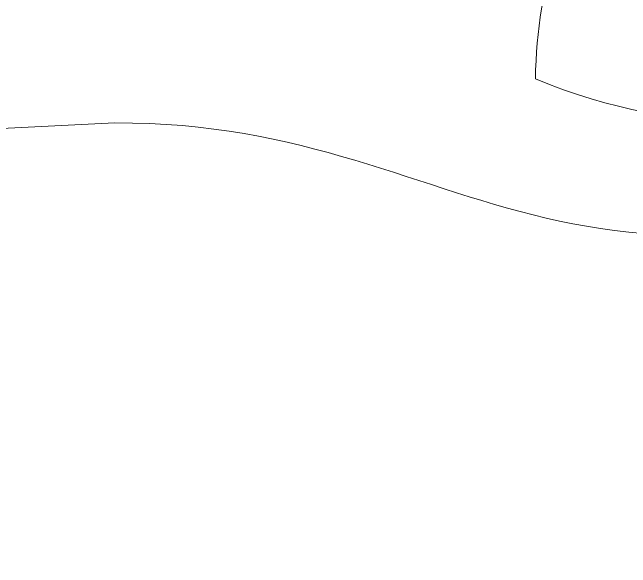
# Model space of a CAD drawing. Header units: millimetres. Extents: x -431 to 186, y -15 to 284.
# Drawn here: x -262.35 to -240.82, y 63.53 to 82.85 of the extents above; entities that cross this region are included whole.
import ezdxf

# ---------------------------------------------------------------- set-up
doc = ezdxf.new("R2010")
doc.units = ezdxf.units.MM
doc.header["$MEASUREMENT"] = 0
doc.layers.add('Capa 1', color=7, linetype='Continuous')

msp = doc.modelspace()

# ---------------------------------------------------------------- linework, layer by layer
at = {"layer": 'Capa 1', "color": 240, "lineweight": 9}
msp.add_open_spline([(-271.2922, -11.7711), (-271.6162, -8.8456), (-271.9252, -5.5861), (-272.8984, -2.2859), (-272.8984, -2.2859), (-275.1204, 5.2491), (-278.012, 22.7859), (-278.9334, 30.7731), (-278.9334, 30.7731), (-281.6528, 54.3503), (-284.871, 62.8852), (-273.7744, 76.9876), (-273.7744, 76.9876), (-273.7744, 76.9876), (-265.7502, 78.6544), (-265.7502, 78.6544), (-265.7502, 78.6544), (-265.7502, 78.6544), (-258.7776, 79.0018), (-258.7776, 79.0018), (-258.7776, 79.0018), (-245.6352, 79.0612), (-242.9404, 69.4634), (-221.8552, 80.131), (-221.8552, 80.131), (-215.2872, 83.4538), (-216.1568, 81.2884), (-210.207, 79.116), (-210.207, 79.116), (-212.5604, 74.8454), (-214.2292, 72.8762), (-209.5516, 68.9994), (-209.5516, 68.9994), (-206.1716, 71.4824), (-206.5404, 72.7066), (-207.7188, 77.0358), (-207.7188, 77.0358), (-205.482, 76.3664), (-200.7437, 72.9362), (-196.3071, 77.0538), (-196.3071, 77.0538), (-196.8771, 79.1), (-198.0107, 80.4746), (-201.1189, 80.5766), (-201.1189, 80.5766), (-204.5587, 80.6898), (-204.999, 78.9982), (-206.7918, 77.7436), (-206.7918, 77.7436), (-206.7918, 77.7436), (-214.4442, 84.3612), (-214.4442, 84.3612), (-214.4442, 84.3612), (-218.4676, 84.7604), (-226.1614, 82.0098), (-228.9942, 80.9174), (-228.9942, 80.9174), (-234.5422, 78.7784), (-238.8446, 78.37), (-244.135, 80.5342), (-244.135, 80.5342), (-244.1138, 82.2238), (-243.8412, 83.784), (-243.3608, 85.2232)], degree=3, knots=[0, 0, 0, 0, 0.0588235, 0.0588235, 0.0588235, 0.0588235, 0.1176471, 0.1176471, 0.1176471, 0.1176471, 0.1764706, 0.1764706, 0.1764706, 0.1764706, 0.2352941, 0.2352941, 0.2352941, 0.2352941, 0.2941176, 0.2941176, 0.2941176, 0.2941176, 0.3529412, 0.3529412, 0.3529412, 0.3529412, 0.4117647, 0.4117647, 0.4117647, 0.4117647, 0.4705882, 0.4705882, 0.4705882, 0.4705882, 0.5294118, 0.5294118, 0.5294118, 0.5294118, 0.5882353, 0.5882353, 0.5882353, 0.5882353, 0.6470588, 0.6470588, 0.6470588, 0.6470588, 0.7058824, 0.7058824, 0.7058824, 0.7058824, 0.7647059, 0.7647059, 0.7647059, 0.7647059, 0.8235294, 0.8235294, 0.8235294, 0.8235294, 0.8823529, 0.8823529, 0.8823529, 0.8823529, 1, 1, 1, 1], dxfattribs=at)

doc.saveas('drawing.dxf')
